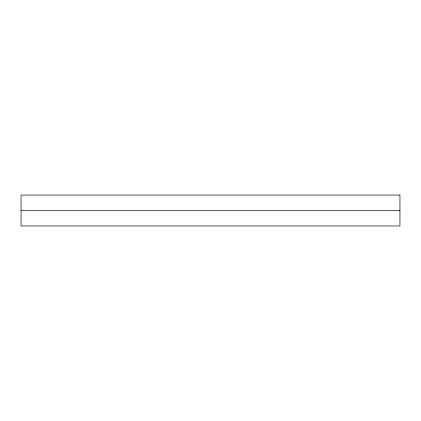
<?xml version="1.0" encoding="UTF-8"?>
<svg xmlns="http://www.w3.org/2000/svg" width="421" height="421" viewBox="0 0 421 421"><rect width="100%" height="100%" fill="white"/><g stroke="black" fill="none" stroke-linecap="round" stroke-linejoin="round"><path stroke-width="0.63" d="M21.05 210.368L399.95 210.368M399.95 195.044L21.05 195.044L21.05 225.956L399.95 225.956L399.95 195.044"/></g></svg>
